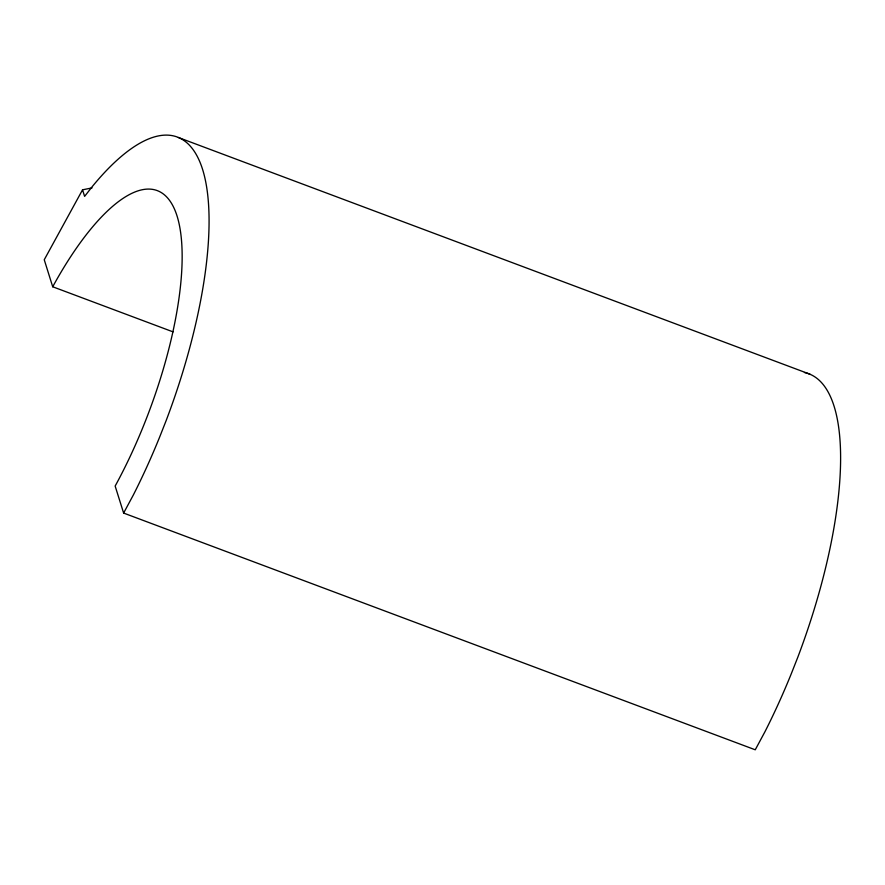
<?xml version="1.0" encoding="UTF-8"?>
<svg xmlns="http://www.w3.org/2000/svg" width="885" height="885" viewBox="0 0 885 885"><rect width="100%" height="100%" fill="white"/><g stroke="black" fill="none" stroke-linecap="round" stroke-linejoin="round"><path stroke-width="1.33" d="M804.432 372.519A266.241 88.987 -69.5 0 1 797.728 657.433L791.478 673.275A266.142 88.954 -69.5 0 1 764.917 731.806L755.248 749.794L123.623 513.068L133.292 495.08A266.142 88.954 -69.5 0 0 159.853 436.559L166.103 420.707A266.241 88.987 -69.5 0 0 202.643 169.577A266.241 88.987 -69.5 0 0 92.615 186.16L84.606 196.382L82.548 189.81L92.018 187.919M82.548 189.81L44.25 259.748L52.713 286.773L173.084 331.886M178.394 137.507L810.018 374.233M123.623 513.068L115.15 486.053A208.982 69.849 -69.5 0 0 177.122 216.217A208.982 69.849 -69.5 0 0 52.713 286.773"/></g></svg>
